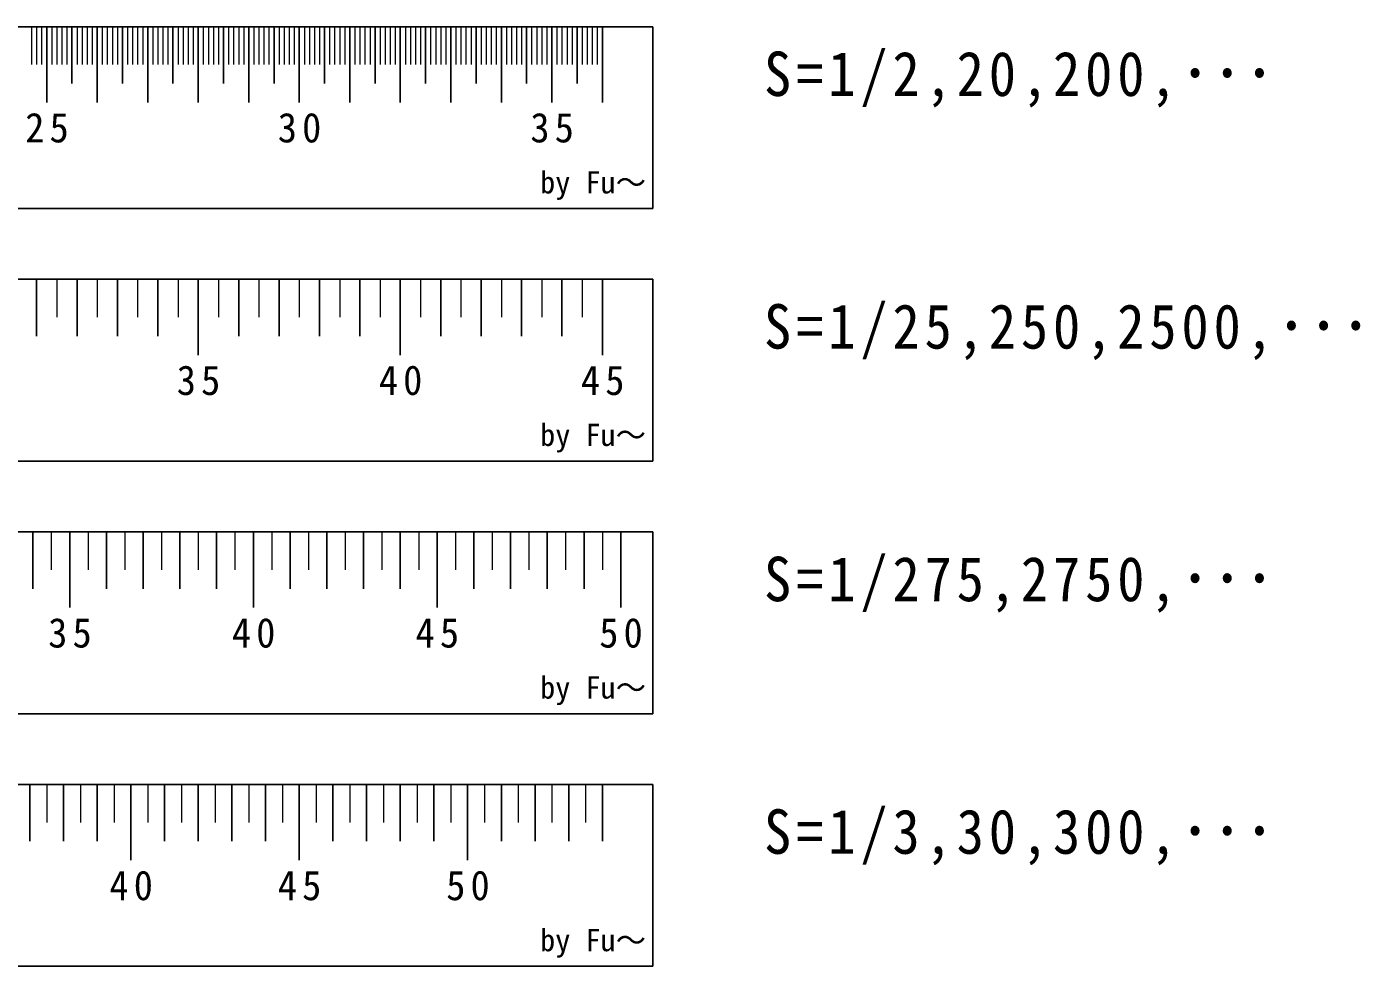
# Model space of a CAD drawing. Units: millimetres on the paper, enlarged 125 times, with parts at other scales. Extents: x -33544 to 34536, y -21689 to 23870.
# Drawn here: x -17542 to -1041, y -12314 to -689 of the extents above; entities that cross this region are included whole.
import ezdxf
from ezdxf.enums import TextEntityAlignment as Align

# ---------------------------------------------------------------- set-up
doc = ezdxf.new("R2010")
doc.units = ezdxf.units.MM
doc.header["$LTSCALE"] = 125
for name, color, linetype, lineweight in [('4-0', 4, 'Continuous', 13), ('5-0', 7, 'Continuous', 25), ('6-0', 7, 'Continuous', 25), ('7-0', 7, 'Continuous', 25), ('F-0', 7, 'Continuous', 25)]:
    doc.layers.add(name, color=color, linetype=linetype, lineweight=lineweight)
doc.styles.add('ＭＳ 明朝', font='')
doc.styles.get('ＭＳ 明朝').set_extended_font_data('MS Mincho')

msp = doc.modelspace()

# ---------------------------------------------------------------- linework, layer by layer
at = {"layer": '4-0'}
for p, q in [((-17481.3, -689.4), (-17481.3, -1158.2)), ((-17418.8, -689.4), (-17418.8, -1158.2)), ((-17356.3, -689.4), (-17356.3, -1158.2)), ((-17231.3, -689.4), (-17231.3, -1158.2)), ((-17168.8, -689.4), (-17168.8, -1158.2)), ((-17106.3, -689.4), (-17106.3, -1158.2)), ((-17043.8, -689.4), (-17043.8, -1158.2)), ((-16918.8, -689.4), (-16918.8, -1158.2)), ((-16856.3, -689.4), (-16856.3, -1158.2)), ((-16793.8, -689.4), (-16793.8, -1158.2)), ((-16731.3, -689.4), (-16731.3, -1158.2)), ((-16606.3, -689.4), (-16606.3, -1158.2)), ((-16543.8, -689.4), (-16543.8, -1158.2)), ((-16481.3, -689.4), (-16481.3, -1158.2)), ((-16418.8, -689.4), (-16418.8, -1158.2)), ((-16293.8, -689.4), (-16293.8, -1158.2)), ((-16231.3, -689.4), (-16231.3, -1158.2)), ((-16168.8, -689.4), (-16168.8, -1158.2)), ((-16106.3, -689.4), (-16106.3, -1158.2)), ((-15981.3, -689.4), (-15981.3, -1158.2)), ((-15918.8, -689.4), (-15918.8, -1158.2)), ((-15856.3, -689.4), (-15856.3, -1158.2)), ((-15793.8, -689.4), (-15793.8, -1158.2)), ((-15668.8, -689.4), (-15668.8, -1158.2)), ((-15606.3, -689.4), (-15606.3, -1158.2)), ((-15543.8, -689.4), (-15543.8, -1158.2)), ((-15481.3, -689.4), (-15481.3, -1158.2)), ((-15356.3, -689.4), (-15356.3, -1158.2)), ((-15293.8, -689.4), (-15293.8, -1158.2)), ((-15231.3, -689.4), (-15231.3, -1158.2)), ((-15168.8, -689.4), (-15168.8, -1158.2)), ((-15043.8, -689.4), (-15043.8, -1158.2)), ((-14981.3, -689.4), (-14981.3, -1158.2)), ((-14918.8, -689.4), (-14918.8, -1158.2)), ((-14856.3, -689.4), (-14856.3, -1158.2)), ((-14731.3, -689.4), (-14731.3, -1158.2)), ((-14668.8, -689.4), (-14668.8, -1158.2)), ((-14606.3, -689.4), (-14606.3, -1158.2)), ((-14543.8, -689.4), (-14543.8, -1158.2)), ((-14418.8, -689.4), (-14418.8, -1158.2)), ((-14356.3, -689.4), (-14356.3, -1158.2)), ((-14293.8, -689.4), (-14293.8, -1158.2)), ((-14231.3, -689.4), (-14231.3, -1158.2)), ((-14106.3, -689.4), (-14106.3, -1158.2)), ((-14043.8, -689.4), (-14043.8, -1158.2)), ((-13981.3, -689.4), (-13981.3, -1158.2)), ((-13918.8, -689.4), (-13918.8, -1158.2)), ((-13793.8, -689.4), (-13793.8, -1158.2)), ((-13731.3, -689.4), (-13731.3, -1158.2)), ((-13668.8, -689.4), (-13668.8, -1158.2)), ((-13606.3, -689.4), (-13606.3, -1158.2)), ((-13481.3, -689.4), (-13481.3, -1158.2)), ((-13418.8, -689.4), (-13418.8, -1158.2)), ((-13356.3, -689.4), (-13356.3, -1158.2)), ((-13293.8, -689.4), (-13293.8, -1158.2)), ((-13168.8, -689.4), (-13168.8, -1158.2)), ((-13106.3, -689.4), (-13106.3, -1158.2)), ((-13043.8, -689.4), (-13043.8, -1158.2)), ((-12981.3, -689.4), (-12981.3, -1158.2)), ((-12856.3, -689.4), (-12856.3, -1158.2)), ((-12793.8, -689.4), (-12793.8, -1158.2)), ((-12731.3, -689.4), (-12731.3, -1158.2)), ((-12668.8, -689.4), (-12668.8, -1158.2)), ((-12543.8, -689.4), (-12543.8, -1158.2)), ((-12481.3, -689.4), (-12481.3, -1158.2)), ((-12418.8, -689.4), (-12418.8, -1158.2)), ((-12356.3, -689.4), (-12356.3, -1158.2)), ((-12231.3, -689.4), (-12231.3, -1158.2)), ((-12168.8, -689.4), (-12168.8, -1158.2)), ((-12106.3, -689.4), (-12106.3, -1158.2)), ((-12043.8, -689.4), (-12043.8, -1158.2)), ((-11918.8, -689.4), (-11918.8, -1158.2)), ((-11856.3, -689.4), (-11856.3, -1158.2)), ((-11793.8, -689.4), (-11793.8, -1158.2)), ((-11731.3, -689.4), (-11731.3, -1158.2)), ((-11606.3, -689.4), (-11606.3, -1158.2)), ((-11543.8, -689.4), (-11543.8, -1158.2)), ((-11481.3, -689.4), (-11481.3, -1158.2)), ((-11418.8, -689.4), (-11418.8, -1158.2)), ((-11293.8, -689.4), (-11293.8, -1158.2)), ((-11231.3, -689.4), (-11231.3, -1158.2)), ((-11168.8, -689.4), (-11168.8, -1158.2)), ((-11106.3, -689.4), (-11106.3, -1158.2)), ((-10981.3, -689.4), (-10981.3, -1158.2)), ((-10918.8, -689.4), (-10918.8, -1158.2)), ((-10856.3, -689.4), (-10856.3, -1158.2)), ((-10793.8, -689.4), (-10793.8, -1158.2)), ((-10668.8, -689.4), (-10668.8, -1158.2)), ((-10606.3, -689.4), (-10606.3, -1158.2)), ((-10543.8, -689.4), (-10543.8, -1158.2)), ((-10481.3, -689.4), (-10481.3, -1158.2))]:
    msp.add_line(p, q, dxfattribs=at)
at = {"layer": '4-0', "color": 7, "lineweight": 25}
for p, q in [((-17293.8, -689.4), (-17293.8, -1626.9)), ((-16981.3, -689.4), (-16981.3, -1392.5)), ((-16668.8, -689.4), (-16668.8, -1626.9)), ((-16356.3, -689.4), (-16356.3, -1392.5)), ((-16043.8, -689.4), (-16043.8, -1626.9)), ((-15731.3, -689.4), (-15731.3, -1392.5)), ((-15418.8, -689.4), (-15418.8, -1626.9)), ((-15106.3, -689.4), (-15106.3, -1392.5)), ((-14793.8, -689.4), (-14793.8, -1626.9)), ((-14481.3, -689.4), (-14481.3, -1392.5)), ((-14168.8, -689.4), (-14168.8, -1626.9)), ((-13856.3, -689.4), (-13856.3, -1392.5)), ((-13543.8, -689.4), (-13543.8, -1626.9)), ((-13231.3, -689.4), (-13231.3, -1392.5)), ((-12918.8, -689.4), (-12918.8, -1626.9)), ((-12606.3, -689.4), (-12606.3, -1392.5)), ((-12293.8, -689.4), (-12293.8, -1626.9)), ((-11981.3, -689.4), (-11981.3, -1392.5)), ((-11668.8, -689.4), (-11668.8, -1626.9)), ((-11356.3, -689.4), (-11356.3, -1392.5)), ((-11043.8, -689.4), (-11043.8, -1626.9)), ((-10731.3, -689.4), (-10731.3, -1392.5)), ((-10418.8, -689.4), (-10418.8, -1626.9))]:
    msp.add_line(p, q, dxfattribs=at)
at = {"layer": '5-0'}
for p, q in [((-17418.8, -3814.4), (-17418.8, -4517.5)), ((-16918.8, -3814.4), (-16918.8, -4517.5)), ((-16418.8, -3814.4), (-16418.8, -4517.5)), ((-15918.8, -3814.4), (-15918.8, -4517.5)), ((-15418.8, -3814.4), (-15418.8, -4751.9)), ((-14918.8, -3814.4), (-14918.8, -4517.5)), ((-14418.8, -3814.4), (-14418.8, -4517.5)), ((-13918.8, -3814.4), (-13918.8, -4517.5)), ((-13418.8, -3814.4), (-13418.8, -4517.5)), ((-12918.8, -3814.4), (-12918.8, -4751.9)), ((-12418.8, -3814.4), (-12418.8, -4517.5)), ((-11918.8, -3814.4), (-11918.8, -4517.5)), ((-11418.8, -3814.4), (-11418.8, -4517.5)), ((-10918.8, -3814.4), (-10918.8, -4517.5)), ((-10418.8, -3814.4), (-10418.8, -4751.9))]:
    msp.add_line(p, q, dxfattribs=at)
at = {"layer": '5-0', "color": 4, "lineweight": 13}
for p, q in [((-17168.8, -3814.4), (-17168.8, -4283.2)), ((-16668.8, -3814.4), (-16668.8, -4283.2)), ((-16168.8, -3814.4), (-16168.8, -4283.2)), ((-15668.8, -3814.4), (-15668.8, -4283.2)), ((-15168.8, -3814.4), (-15168.8, -4283.2)), ((-14668.8, -3814.4), (-14668.8, -4283.2)), ((-14168.8, -3814.4), (-14168.8, -4283.2)), ((-13668.8, -3814.4), (-13668.8, -4283.2)), ((-13168.8, -3814.4), (-13168.8, -4283.2)), ((-12668.8, -3814.4), (-12668.8, -4283.2)), ((-12168.8, -3814.4), (-12168.8, -4283.2)), ((-11668.8, -3814.4), (-11668.8, -4283.2)), ((-11168.8, -3814.4), (-11168.8, -4283.2)), ((-10668.8, -3814.4), (-10668.8, -4283.2))]:
    msp.add_line(p, q, dxfattribs=at)
at = {"layer": '6-0'}
for p, q in [((-17464.3, -6939.4), (-17464.3, -7642.5)), ((-17009.7, -6939.4), (-17009.7, -7876.9)), ((-16555.2, -6939.4), (-16555.2, -7642.5)), ((-16100.7, -6939.4), (-16100.7, -7642.5)), ((-15646.1, -6939.4), (-15646.1, -7642.5)), ((-15191.6, -6939.4), (-15191.6, -7642.5)), ((-14737, -6939.4), (-14737, -7876.9)), ((-14282.5, -6939.4), (-14282.5, -7642.5)), ((-13827.9, -6939.4), (-13827.9, -7642.5)), ((-13373.4, -6939.4), (-13373.4, -7642.5)), ((-12918.8, -6939.4), (-12918.8, -7642.5)), ((-12464.3, -6939.4), (-12464.3, -7876.9)), ((-12009.7, -6939.4), (-12009.7, -7642.5)), ((-11555.2, -6939.4), (-11555.2, -7642.5)), ((-11100.7, -6939.4), (-11100.7, -7642.5)), ((-10646.1, -6939.4), (-10646.1, -7642.5)), ((-10191.6, -6939.4), (-10191.6, -7876.9))]:
    msp.add_line(p, q, dxfattribs=at)
at = {"layer": '6-0', "color": 4, "lineweight": 13}
for p, q in [((-17237, -6939.4), (-17237, -7408.2)), ((-16782.5, -6939.4), (-16782.5, -7408.2)), ((-16327.9, -6939.4), (-16327.9, -7408.2)), ((-15873.4, -6939.4), (-15873.4, -7408.2)), ((-15418.8, -6939.4), (-15418.8, -7408.2)), ((-14964.3, -6939.4), (-14964.3, -7408.2)), ((-14509.7, -6939.4), (-14509.7, -7408.2)), ((-14055.2, -6939.4), (-14055.2, -7408.2)), ((-13600.7, -6939.4), (-13600.7, -7408.2)), ((-13146.1, -6939.4), (-13146.1, -7408.2)), ((-12691.6, -6939.4), (-12691.6, -7408.2)), ((-12237, -6939.4), (-12237, -7408.2)), ((-11782.5, -6939.4), (-11782.5, -7408.2)), ((-11327.9, -6939.4), (-11327.9, -7408.2)), ((-10873.4, -6939.4), (-10873.4, -7408.2)), ((-10418.8, -6939.4), (-10418.8, -7408.2))]:
    msp.add_line(p, q, dxfattribs=at)
at = {"layer": '7-0'}
for p, q in [((-17502.2, -10064.4), (-17502.2, -10767.5)), ((-17085.5, -10064.4), (-17085.5, -10767.5)), ((-16668.8, -10064.4), (-16668.8, -10767.5)), ((-16252.2, -10064.4), (-16252.2, -11001.9)), ((-15835.5, -10064.4), (-15835.5, -10767.5)), ((-15418.8, -10064.4), (-15418.8, -10767.5)), ((-15002.2, -10064.4), (-15002.2, -10767.5)), ((-14585.5, -10064.4), (-14585.5, -10767.5)), ((-14168.8, -10064.4), (-14168.8, -11001.9)), ((-13752.2, -10064.4), (-13752.2, -10767.5)), ((-13335.5, -10064.4), (-13335.5, -10767.5)), ((-12918.8, -10064.4), (-12918.8, -10767.5)), ((-12502.2, -10064.4), (-12502.2, -10767.5)), ((-12085.5, -10064.4), (-12085.5, -11001.9)), ((-11668.8, -10064.4), (-11668.8, -10767.5)), ((-11252.2, -10064.4), (-11252.2, -10767.5)), ((-10835.5, -10064.4), (-10835.5, -10767.5)), ((-10418.8, -10064.4), (-10418.8, -10767.5))]:
    msp.add_line(p, q, dxfattribs=at)
at = {"layer": '7-0', "color": 4, "lineweight": 13}
for p, q in [((-17293.8, -10064.4), (-17293.8, -10533.2)), ((-16877.2, -10064.4), (-16877.2, -10533.2)), ((-16460.5, -10064.4), (-16460.5, -10533.2)), ((-16043.8, -10064.4), (-16043.8, -10533.2)), ((-15627.2, -10064.4), (-15627.2, -10533.2)), ((-15210.5, -10064.4), (-15210.5, -10533.2)), ((-14793.8, -10064.4), (-14793.8, -10533.2)), ((-14377.2, -10064.4), (-14377.2, -10533.2)), ((-13960.5, -10064.4), (-13960.5, -10533.2)), ((-13543.8, -10064.4), (-13543.8, -10533.2)), ((-13127.2, -10064.4), (-13127.2, -10533.2)), ((-12710.5, -10064.4), (-12710.5, -10533.2)), ((-12293.8, -10064.4), (-12293.8, -10533.2)), ((-11877.2, -10064.4), (-11877.2, -10533.2)), ((-11460.5, -10064.4), (-11460.5, -10533.2)), ((-11043.8, -10064.4), (-11043.8, -10533.2)), ((-10627.2, -10064.4), (-10627.2, -10533.2))]:
    msp.add_line(p, q, dxfattribs=at)
at = {"layer": 'F-0'}
for p, q in [((-9793.8, -689.4), (-33543.8, -689.4)), ((-9793.8, -689.4), (-9793.8, -2939.4)), ((-9793.8, -3814.4), (-33543.8, -3814.4)), ((-9793.8, -3814.4), (-9793.8, -6064.4)), ((-9793.8, -6939.4), (-33543.8, -6939.4)), ((-9793.8, -6939.4), (-9793.8, -9189.4)), ((-9793.8, -10064.4), (-33543.8, -10064.4)), ((-9793.8, -10064.4), (-9793.8, -12314.4))]:
    msp.add_line(p, q, dxfattribs=at)
for points in [[(-33543.8, -689.4), (-33543.8, -2939.4), (-9793.8, -2939.4)], [(-33543.8, -3814.4), (-33543.8, -6064.4), (-9793.8, -6064.4)], [(-33543.8, -6939.4), (-33543.8, -9189.4), (-9793.8, -9189.4)], [(-33543.8, -10064.4), (-33543.8, -12314.4), (-9793.8, -12314.4)]]:
    msp.add_lwpolyline(points, dxfattribs=at)

# ---------------------------------------------------------------- texts
at = {"layer": '4-0', "color": 3, "char_height": 366.6, "attachment_point": 7, "style": 'ＭＳ 明朝'}
for s, insert in [('\\T1.27;\\W0.95;25', (-17559.5, -2126.9)), ('\\T1.27;\\W0.95;30', (-14434.5, -2126.9)), ('\\T1.27;\\W0.95;35', (-11309.5, -2126.9))]:
    msp.add_mtext(s, dxfattribs=dict(at, insert=insert))
at = {"layer": '5-0', "color": 3, "char_height": 366.6, "attachment_point": 7, "style": 'ＭＳ 明朝'}
for s, insert in [('\\T1.27;\\W0.95;35', (-15684.5, -5251.9)), ('\\T1.27;\\W0.95;40', (-13184.5, -5251.9)), ('\\T1.27;\\W0.95;45', (-10684.5, -5251.9))]:
    msp.add_mtext(s, dxfattribs=dict(at, insert=insert))
at = {"layer": '6-0', "color": 3, "char_height": 366.6, "attachment_point": 7, "style": 'ＭＳ 明朝'}
for s, insert in [('\\T1.27;\\W0.95;35', (-17275.4, -8376.9)), ('\\T1.27;\\W0.95;40', (-15002.6, -8376.9)), ('\\T1.27;\\W0.95;45', (-12729.9, -8376.9)), ('\\T1.27;\\W0.95;50', (-10457.2, -8376.9))]:
    msp.add_mtext(s, dxfattribs=dict(at, insert=insert))
at = {"layer": '7-0', "color": 3, "char_height": 366.6, "attachment_point": 7, "style": 'ＭＳ 明朝'}
for s, insert in [('\\T1.27;\\W0.95;40', (-16517.8, -11501.9)), ('\\T1.27;\\W0.95;45', (-14434.5, -11501.9)), ('\\T1.27;\\W0.95;50', (-12351.1, -11501.9))]:
    msp.add_mtext(s, dxfattribs=dict(at, insert=insert))
at = {"layer": 'F-0', "color": 4, "style": 'ＭＳ 明朝'}
for p in [(-11188.9, -2835.1), (-11188.9, -5960.1), (-11188.9, -9085.1), (-11188.9, -12210.1)]:
    msp.add_text('by Fu～', height=274.9, dxfattribs=at).set_placement(p, align=Align.BOTTOM_LEFT)
at = {"layer": 'F-0', "color": 4, "char_height": 549.9, "attachment_point": 7, "style": 'ＭＳ 明朝'}
for s, insert in [('\\T1.18;\\W0.9;S=1/2,20,200,･･･\\~', (-8418.8, -1689.4)), ('\\T1.18;\\W0.9;S=1/25,250,2500,･･･\\~', (-8418.8, -4814.4)), ('\\T1.18;\\W0.9;S=1/275,2750,･･･\\~', (-8418.8, -7939.4)), ('\\T1.18;\\W0.9;S=1/3,30,300,･･･\\~', (-8418.8, -11064.4))]:
    msp.add_mtext(s, dxfattribs=dict(at, insert=insert))

doc.saveas('drawing.dxf')
